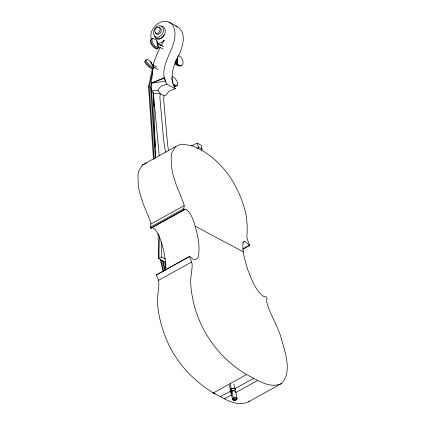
<?xml version="1.0" encoding="UTF-8"?>
<svg xmlns="http://www.w3.org/2000/svg" width="425" height="425" viewBox="0 0 425 425"><rect width="100%" height="100%" fill="white"/><g stroke="black" fill="none" stroke-linecap="round" stroke-linejoin="round"><path stroke-width="0.64" d="M159.359 236.087L158.876 258.639L165.288 262.055M175.727 61.434L175.674 64.016L176.131 64.765L179.222 66.125M177.315 57.598L176.131 64.765L177.857 64.334C179.217 65.493 181.958 66.566 182.718 64.202A4.542 2.502 75.9 0 0 182.846 60.748L181.247 57.364L178.054 55.303M177.549 56.482L177.395 63.585L177.857 64.334L175.674 64.016L175.849 60.812M165.808 270.018C165.792 258.219 163.354 246.282 158.791 235.397C157.032 232.682 155.577 228.427 152.123 227.593L150.838 228.156L150.593 227.072L150.981 223.98L150.402 221.42L143.135 203.586L139.246 191.149L138.237 184.811L137.95 175.562L138.492 171.53L142.221 165.107L175.429 146.726L180.981 144.144L191.319 145.477L197.258 147.788M175.429 146.726L171.7 153.149L171.158 157.181L171.445 166.425L172.449 172.762L176.338 185.199L183.611 203.038L184.184 205.594L183.797 208.686L184.041 209.769L185.327 209.206C189.98 210.805 191.654 216.846 193.619 220.894C197.057 232.555 200.717 245.151 198.183 257.332L196.998 258.772C194.337 260.7 191.462 258.373 189.8 256.302L156.214 275.055C161.133 282.322 157.712 290.918 157.553 298.902C157.33 311.828 160.847 324.551 165.309 336.579C174.255 360.272 191.84 379.817 213.318 392.939C223.816 398.018 236.332 407.639 248.455 401.827L281.658 383.44C292.453 371.152 285.047 352.931 281.509 339.155C278.046 325.922 269.705 314.362 266.502 301.182L267.128 298.887L266.661 297.548L266.156 296.703L263.904 296.655C255.085 290.248 251.627 279.044 247.616 269.392C245.214 260.663 241.963 251.584 243.153 242.415L244.131 241.634L245.677 241.905L249.629 245.438L242.76 249.241M152.702 68.329C152.734 75.799 150.588 82.87 151.311 90.312L153.409 93.218L160.273 93.813L164.05 95.827L166.51 94.817A8.797 6.577 -61.9 0 1 169.729 90.775L175.339 88.698L166.839 84.171C155.407 64.717 180.524 46.957 173.83 27.205C166.855 13.17 146.997 27.073 151.497 39.472M164.05 95.827L163.646 99.338L167.45 142.922L168.412 150.137M153.494 159.274L148.511 86.498L152.458 68.499M154.195 159.008L149.255 86.891L152.777 70.821M155.375 157.728L150.572 87.593L151.555 83.093M153.271 65.174L153.967 62.061L157.053 54.102L160.129 47.515M196.791 149.085L197.896 148.357L198.262 147.039L197.402 143.209L196.334 143.305L191.505 145.929M197.402 143.209L201.179 145.222L202.04 149.053L201.678 150.37L197.896 148.357M177.092 85.011L176.858 85.733L175.78 86.323L173.538 85.361M235.253 389.943L235.381 389.199C234.17 387.605 230.945 388.115 230.111 389.884L230.717 390.857M235.737 392.078L235.859 391.329C234.648 389.736 231.428 390.246 230.589 392.015L231.195 392.987M152.272 64.972L153.93 67.538L153.351 68.404L152.145 69.025L153.351 68.404L153.93 67.538C152.182 64.377 150.87 60.153 146.843 59.394L146.402 59.489L146.237 60.414A4.542 1.323 48 0 0 147.735 63.07L150.461 65.806L153.664 67.665L153.064 68.531L152.145 69.025L149.85 67.803L146.221 64.43A4.542 1.323 48 0 1 144.723 61.774L144.888 60.849L145.323 60.759M163.917 40.226L163.126 40.959L164.13 40.338L161.022 45.741M152.899 38.755L151.534 38.813L150.923 40.062A4.648 2.024 61 0 0 151.714 43.382L153.175 45.688L154.95 47.35L157.393 48.647L158.482 47.77L156.894 40.726L156.262 39.764L153.133 38.377L152.564 38.569L151.996 39.78A4.542 1.976 61 0 0 152.756 42.968L154.966 46.07L158.111 47.972L157.393 48.647L156.432 48.902L154.137 47.68L152.458 46.102L151.077 43.892A4.542 1.976 61 0 1 150.317 40.71L150.886 39.493L151.454 39.307M248.455 401.827L249.204 400.871M175.807 85.993L174.797 86.573L174.064 86.408M157.787 48.445L156.432 48.902L158.482 47.77L157.595 44.577M156.214 275.055L189.8 256.302M157.478 43.562L161.553 42.532L164.13 40.338M181.602 65.423L180.195 66.141L176.906 64.69L176.417 63.904L175.971 60.791M166.839 84.171L161.229 86.248A8.797 6.577 -61.9 0 0 158.004 90.291L151.311 90.312M150.981 223.98L184.184 205.594M150.593 227.072L183.797 208.686M150.838 228.156L184.041 209.769M151.013 228.246L185.327 209.206M165.277 258.894L161.776 257.029L158.876 258.639L158.042 233.495M158.498 280.351L191.707 261.965L189.423 256.668M242.983 242.266L244.131 241.634M243.026 248.763L249.326 245.278M213.318 392.939L246.521 374.558C257.019 379.631 269.535 389.252 281.658 383.44M220.41 396.722L230.717 391.016M234.722 388.795L253.613 378.335M224.427 398.862L231.869 394.74M235.88 392.525L257.635 380.476M142.221 165.107L146.667 163.046M153.351 68.404L149.664 66.56L146.79 63.692A4.648 1.349 48 0 1 145.228 60.924L145.419 59.973L145.892 59.883M151.082 83.257L164.507 77.531L165.474 81.159L151.082 83.257L164.47 78.2M215.422 393.943L213.807 393.592L212.962 392.588M175.541 25.925C189.083 31.652 181.799 50.357 176.566 59.638C172.167 68.648 169.841 79.65 175.339 88.698M168.975 22.1L177.103 26.435M156.915 43.068L163.434 46.543M157.096 43.265L162.531 46.155M157.781 46.282L163.211 49.178M151.927 64.43L156.814 67.033M172.13 76.33L174.872 78.073L177.034 81.228A4.542 1.976 61 0 1 177.698 84.368L177.485 85.064L176.476 85.643L173.448 84.256M153.313 66.943L158.201 69.551M148.511 86.498L149.255 86.891M150.572 87.593L151.316 87.991L155.348 146.875M198.262 147.039L202.04 149.053M195.388 226.312L243.355 251.871M201.753 150.291C224.336 163.391 238.977 186.697 245.326 211.597C247.201 219.991 247.578 228.517 246.84 237.033C247.228 240.003 248.843 242.601 249.629 245.438M246.521 374.558C220.41 359.051 201.147 333.264 193.805 303.79C191.622 294.185 189.805 284.314 191.218 274.454C191.622 270.337 192.812 266.061 191.707 261.965M176.173 60.94L176.476 61.211M150.902 63.224L151.815 64.148L150.694 61.678M158.004 90.291L160.273 93.813L159.864 97.325L163.673 140.909L165.559 152.219M171.572 77.786L172.874 83.55M233.846 383.94L234.961 388.886M235.567 391.568L237.07 398.236M230.233 383.727L231.343 388.678L231.057 388.817L231.949 391.361C233.203 394.134 232.146 398.809 235.567 400.207L236.167 399.473A2.316 1.163 -12.7 0 0 236.507 397.678A2.316 1.163 -12.7 0 0 233.155 398.214A2.316 1.163 -12.7 0 0 233.399 399.914M229.33 384.965L230.446 389.916M231.051 392.594L232.549 399.261M166.021 265.12L165.442 262.538L164.698 262.145L166.005 267.952M165.219 270.374L163.184 261.338L162.44 260.945L164.624 270.624M163.598 271.214L161.123 260.243L160.379 259.845L162.998 271.463M156.894 40.726L157.372 43.584M159.205 155.911L153.409 93.218L155.55 158.063M153.053 92.103L154.052 106.659M155.662 151.507L155.752 152.83M161.59 241.825L161.776 257.029M159.194 27.636A3.607 2.699 -61.9 0 1 160.384 32.906A3.607 2.699 -61.9 0 1 155.529 32.629M161.341 26.223A6.805 5.089 -61.9 0 1 163.752 35.928A6.805 5.089 -61.9 0 1 154.557 36.136M164.321 34.558A6.805 5.089 -61.9 0 1 155.624 38.032M231.482 393.093A2.316 1.163 -12.7 0 1 233.043 390.952A2.316 1.163 -12.7 0 1 235.397 392.206M230.589 390.187A2.316 1.163 -12.7 0 1 232.438 388.269A2.316 1.163 -12.7 0 1 234.956 389.199M177.124 59.861L176.417 63.904L177.395 63.585L177.124 59.861M159.651 36.662A6.141 4.59 -61.9 0 0 162.084 26.573A6.141 4.59 -61.9 0 0 153.707 31.211A6.141 4.59 -61.9 0 0 159.651 36.662M158.121 33.086A3.257 2.438 -61.9 0 0 159.412 27.731A3.257 2.438 -61.9 0 0 154.966 30.196A3.257 2.438 -61.9 0 0 158.121 33.086M233.644 400.281A2.093 1.047 -12.7 0 0 236.948 399.048A2.093 1.047 -12.7 0 0 234.159 398.363A2.093 1.047 -12.7 0 0 233.644 400.281M234.43 400.387A0.951 0.478 -12.7 0 0 235.933 399.824A0.951 0.478 -12.7 0 0 234.664 399.516A0.951 0.478 -12.7 0 0 234.43 400.387"/></g></svg>
